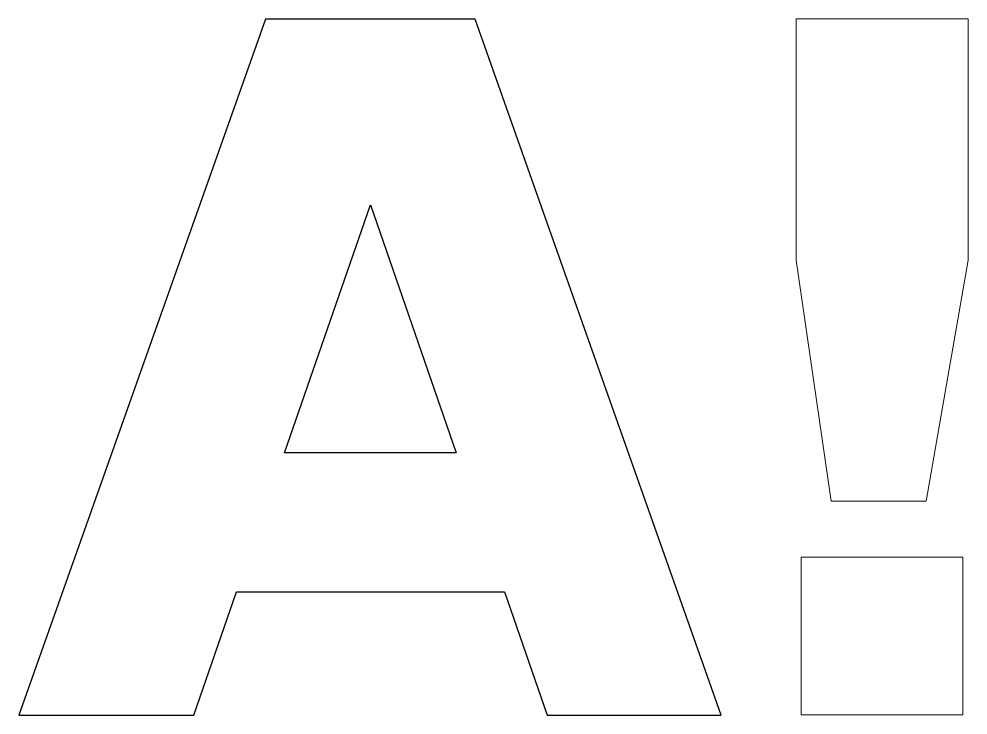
# Model space of a CAD drawing. Extents: x 0 to 218, y 0 to 160.
import ezdxf

# ---------------------------------------------------------------- set-up
doc = ezdxf.new("R2010")
doc.units = 0
doc.header["$MEASUREMENT"] = 0
doc.layers.get('0').update_dxf_attribs({"linetype": 'CONTINUOUS'})
doc.layers.add('Layer 1', color=7, linetype='CONTINUOUS')
doc.layers.add('LAYER_1', color=7, linetype='CONTINUOUS')

msp = doc.modelspace()

# ---------------------------------------------------------------- linework, layer by layer
msp.add_lwpolyline([(80.6, 116.9), (100.2, 60.1), (60.9, 60.1)], close=True)
at = {"layer": 'Layer 1', "lineweight": 0}
for points in [[(217.57, 159.52), (178.18, 159.52), (178.18, 104.27), (186.22, 49.02), (207.98, 49.02), (217.57, 104.27), (217.57, 104.27)], [(216.38, 0.06), (216.38, 36.21), (179.29, 36.21), (179.29, 0.06)]]:
    msp.add_lwpolyline(points, close=True, dxfattribs=at)
at = {"layer": 'LAYER_1'}
msp.add_lwpolyline([(161, 0), (104.6, 159.5), (56.5, 159.5), (0, 0), (40.1, 0), (49.9, 28.2), (111.3, 28.2), (121.1, 0), (161, 0), (161, 0)], dxfattribs=at)

doc.saveas('drawing.dxf')
